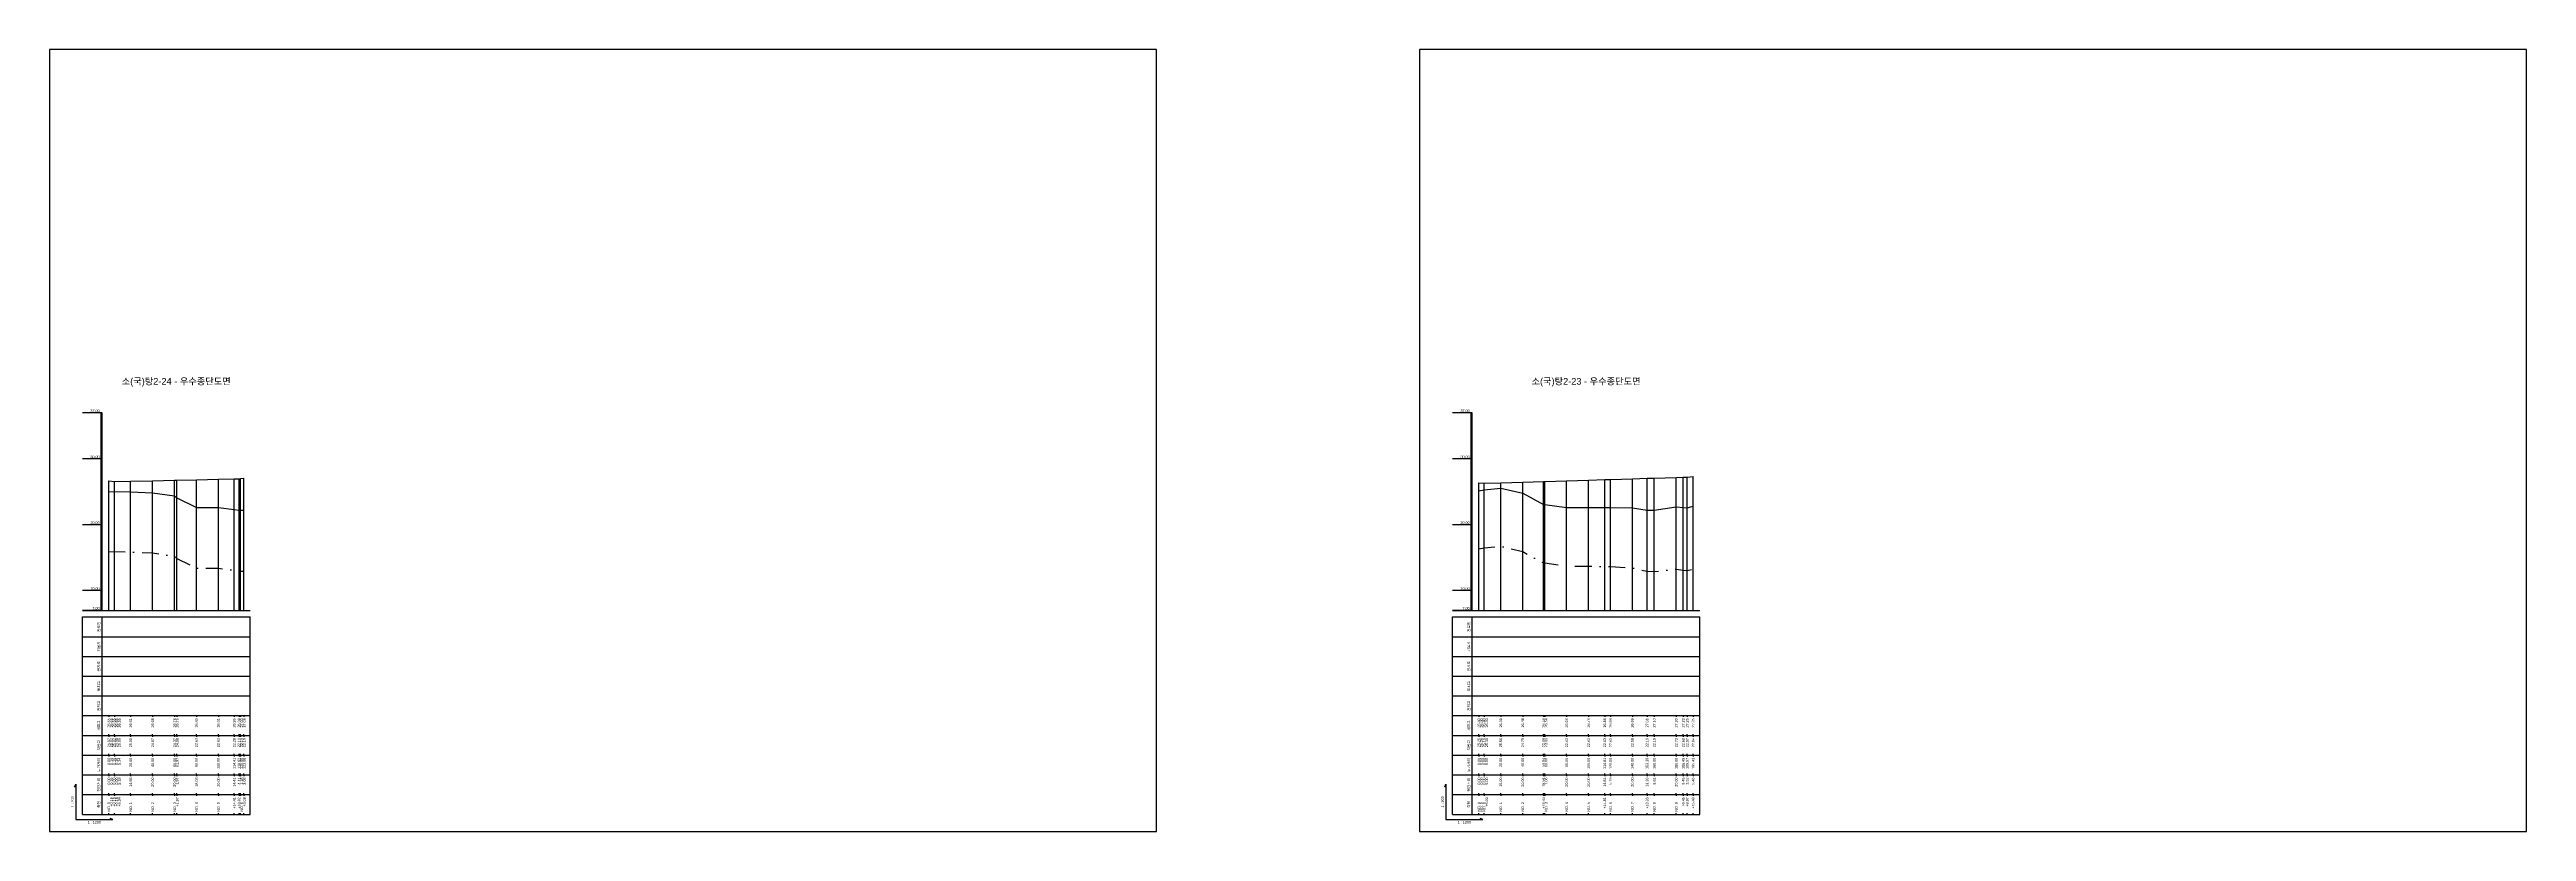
# Model space of a CAD drawing. Header units: millimetres. Extents: x -7351 to 135086, y 1419 to 5643.
# Drawn here: x 111443 to 113325, y 1419 to 2013 of the extents above; entities that cross this region are included whole.
import ezdxf
from ezdxf.enums import TextEntityAlignment as Align

# ---------------------------------------------------------------- set-up
doc = ezdxf.new("R2010")
doc.units = ezdxf.units.MM
doc.linetypes.add('DASHDOT', pattern=[25.4, 12.7, -6.35, 0, -6.35])
for name, color, linetype in [('KZ_종단_계획선', 1, 'Continuous'), ('KZ_종단_노선명', 7, 'Continuous'), ('KZ_종단_도각', 7, 'Continuous'), ('KZ_종단_수직선', 7, 'Continuous'), ('KZ_종단_암선1', 56, 'DASHDOT'), ('KZ_종단_지반선', 3, 'Continuous'), ('KZ_종단_테이블문자', 7, 'Continuous'), ('KZ_종단_테이블선', 7, 'Continuous'), ('KZ_종단_폴대', 7, 'Continuous')]:
    doc.layers.add(name, color=color, linetype=linetype)
doc.styles.get("Standard").update_dxf_attribs({"font": 'arial.ttf'})

msp = doc.modelspace()

# ---------------------------------------------------------------- linework, layer by layer
at = {"layer": 'KZ_종단_계획선'}
for points in [[(111488.4, 1685.3), (111488.5, 1685.3), (111488.5, 1685.3), (111488.5, 1685.3), (111492.8, 1684.8), (111505, 1685.1), (111521.7, 1685.4), (111538.4, 1685.8), (111540, 1685.9), (111555, 1686.2), (111571.7, 1686.6), (111583.7, 1686.9), (111587.4, 1686.9), (111588.4, 1687.1), (111590.9, 1687.3)], [(112529.4, 1684), (112529.4, 1684), (112529.4, 1684), (112533.5, 1683.5), (112546, 1683.9), (112562.7, 1684.4), (112578.5, 1684.9), (112579.4, 1685), (112596, 1685.5), (112612.7, 1686), (112625, 1686.4), (112629.4, 1686.5), (112646, 1687), (112657.2, 1687.3), (112662.7, 1687.5), (112679.4, 1688), (112684.7, 1688.2), (112687.7, 1688.3), (112692.2, 1688.8)]]:
    msp.add_lwpolyline(points, dxfattribs=at)
at = {"layer": 'KZ_종단_도각'}
for points in [[(111443.4, 1419), (112284.4, 1419), (112284.4, 2013), (111443.4, 2013)], [(112484.4, 1419), (113325.4, 1419), (113325.4, 2013), (112484.4, 2013)]]:
    msp.add_lwpolyline(points, close=True, dxfattribs=at)
at = {"layer": 'KZ_종단_수직선'}
for p, q in [((111488.4, 1587), (111488.4, 1685.3)), ((111488.5, 1587), (111488.5, 1685.3)), ((111488.5, 1587), (111488.5, 1685.3)), ((111488.5, 1587), (111488.5, 1685.3)), ((111492.8, 1587), (111492.8, 1684.8)), ((111505, 1587), (111505, 1685.1)), ((111521.7, 1587), (111521.7, 1685.4)), ((111538.4, 1587), (111538.4, 1685.8)), ((111540, 1587), (111540, 1685.9)), ((111555, 1587), (111555, 1686.2)), ((111571.7, 1587), (111571.7, 1686.6)), ((111583.7, 1587), (111583.7, 1686.9)), ((111587.4, 1587), (111587.4, 1686.9)), ((111588.4, 1587), (111588.4, 1687.1)), ((111590.9, 1587), (111590.9, 1687.3)), ((112529.4, 1587), (112529.4, 1684)), ((112529.4, 1587), (112529.4, 1684)), ((112529.4, 1587), (112529.4, 1684)), ((112529.4, 1587), (112529.4, 1684)), ((112529.4, 1587), (112529.4, 1684)), ((112533.5, 1587), (112533.5, 1683.5)), ((112546, 1587), (112546, 1683.9)), ((112562.7, 1587), (112562.7, 1684.4)), ((112578.5, 1587), (112578.5, 1684.9)), ((112579.4, 1587), (112579.4, 1685)), ((112596, 1587), (112596, 1685.5)), ((112612.7, 1587), (112612.7, 1686)), ((112625, 1587), (112625, 1686.4)), ((112629.4, 1587), (112629.4, 1686.5)), ((112646, 1587), (112646, 1687)), ((112657.2, 1587), (112657.2, 1687.3)), ((112662.7, 1587), (112662.7, 1687.5)), ((112679.4, 1587), (112679.4, 1688)), ((112684.7, 1587), (112684.7, 1688.2)), ((112687.7, 1587), (112687.7, 1688.3)), ((112692.2, 1587), (112692.2, 1688.8))]:
    msp.add_line(p, q, dxfattribs=at)
at = {"layer": 'KZ_종단_암선1', "flags": 128}
for points in [[(111488.4, 1631.7), (111488.5, 1631.7), (111488.5, 1631.7), (111488.5, 1631.5), (111492.8, 1631.8), (111505, 1631.4), (111521.7, 1630.6), (111538.4, 1628), (111540, 1626.5), (111555, 1619.1), (111571.7, 1619), (111583.7, 1617.3), (111587.4, 1616.8), (111588.4, 1616.8), (111590.9, 1616.8)], [(112529.4, 1634.3), (112529.4, 1634.3), (112529.4, 1633.8), (112533.5, 1634.5), (112546, 1635.7), (112562.7, 1631.6), (112578.5, 1623), (112579.4, 1623), (112596, 1620.6), (112612.7, 1620.5), (112625, 1620.4), (112629.4, 1620.2), (112646, 1619.2), (112657.2, 1616.8), (112662.7, 1616.5), (112679.4, 1618.4), (112684.7, 1617.6), (112687.7, 1617.2), (112692.2, 1618.4)]]:
    msp.add_lwpolyline(points, dxfattribs=at)
at = {"layer": 'KZ_종단_지반선', "flags": 128}
for points in [[(111488.4, 1677.1), (111488.5, 1677.1), (111488.5, 1677.1), (111488.5, 1677), (111492.8, 1677.3), (111505, 1677), (111521.7, 1676.4), (111538.4, 1673.9), (111540, 1672.5), (111555, 1665.2), (111571.7, 1665.2), (111583.7, 1663.5), (111587.4, 1663), (111588.4, 1663), (111590.9, 1663)], [(112529.4, 1678.3), (112529.4, 1678.3), (112529.4, 1677.8), (112533.5, 1678.5), (112546, 1679.8), (112562.7, 1676), (112578.5, 1667.5), (112579.4, 1667.5), (112596, 1665.2), (112612.7, 1665.2), (112625, 1665.2), (112629.4, 1665.2), (112646, 1665), (112657.2, 1663), (112662.7, 1663), (112679.4, 1665.7), (112684.7, 1665.2), (112687.7, 1664.9), (112692.2, 1666.2)]]:
    msp.add_lwpolyline(points, dxfattribs=at)
at = {"layer": 'KZ_종단_테이블선'}
for p, q in [((111468.4, 1587), (111595.9, 1587)), ((111468.4, 1567), (111468.4, 1582)), ((111468.4, 1582), (111595.9, 1582)), ((111483.4, 1567), (111483.4, 1582)), ((111595.9, 1567), (111595.9, 1582)), ((112509.4, 1587), (112697.2, 1587)), ((112509.4, 1567), (112509.4, 1582)), ((112509.4, 1582), (112697.2, 1582)), ((112524.4, 1567), (112524.4, 1582)), ((112697.2, 1567), (112697.2, 1582)), ((111468.4, 1552), (111468.4, 1567)), ((111468.4, 1567), (111595.9, 1567)), ((111483.4, 1552), (111483.4, 1567)), ((111595.9, 1552), (111595.9, 1567)), ((112509.4, 1552), (112509.4, 1567)), ((112509.4, 1567), (112697.2, 1567)), ((112524.4, 1552), (112524.4, 1567)), ((112697.2, 1552), (112697.2, 1567)), ((111468.4, 1537), (111468.4, 1552)), ((111468.4, 1552), (111595.9, 1552)), ((111483.4, 1537), (111483.4, 1552)), ((111595.9, 1537), (111595.9, 1552)), ((112509.4, 1537), (112509.4, 1552)), ((112509.4, 1552), (112697.2, 1552)), ((112524.4, 1537), (112524.4, 1552)), ((112697.2, 1537), (112697.2, 1552)), ((111468.4, 1522), (111468.4, 1537)), ((111468.4, 1537), (111595.9, 1537)), ((111483.4, 1522), (111483.4, 1537)), ((111595.9, 1522), (111595.9, 1537)), ((112509.4, 1522), (112509.4, 1537)), ((112509.4, 1537), (112697.2, 1537)), ((112524.4, 1522), (112524.4, 1537)), ((112697.2, 1522), (112697.2, 1537)), ((111468.4, 1507), (111468.4, 1522)), ((111468.4, 1522), (111595.9, 1522)), ((111468.4, 1492), (111468.4, 1507)), ((111468.4, 1507), (111595.9, 1507)), ((111483.4, 1507), (111483.4, 1522)), ((111483.4, 1492), (111483.4, 1507)), ((111488.4, 1507), (111488.4, 1506)), ((111488.5, 1507), (111488.5, 1506)), ((111488.5, 1507), (111488.5, 1506)), ((111488.5, 1507), (111488.5, 1506)), ((111492.8, 1507), (111492.8, 1506)), ((111505, 1507), (111505, 1506)), ((111521.7, 1507), (111521.7, 1506)), ((111538.4, 1507), (111538.4, 1506)), ((111540, 1507), (111540, 1506)), ((111555, 1507), (111555, 1506)), ((111571.7, 1507), (111571.7, 1506)), ((111583.7, 1507), (111583.7, 1506)), ((111587.4, 1507), (111587.4, 1506)), ((111588.4, 1507), (111588.4, 1506)), ((111590.9, 1507), (111590.9, 1506)), ((111595.9, 1507), (111595.9, 1522)), ((111595.9, 1492), (111595.9, 1507)), ((112509.4, 1507), (112509.4, 1522)), ((112509.4, 1522), (112697.2, 1522)), ((112509.4, 1492), (112509.4, 1507)), ((112509.4, 1507), (112697.2, 1507)), ((112524.4, 1507), (112524.4, 1522)), ((112524.4, 1492), (112524.4, 1507)), ((112529.4, 1507), (112529.4, 1506)), ((112529.4, 1507), (112529.4, 1506)), ((112529.4, 1507), (112529.4, 1506)), ((112533.5, 1507), (112533.5, 1506)), ((112546, 1507), (112546, 1506)), ((112562.7, 1507), (112562.7, 1506)), ((112578.5, 1507), (112578.5, 1506)), ((112579.4, 1507), (112579.4, 1506)), ((112596, 1507), (112596, 1506)), ((112612.7, 1507), (112612.7, 1506)), ((112625, 1507), (112625, 1506)), ((112629.4, 1507), (112629.4, 1506)), ((112646, 1507), (112646, 1506)), ((112657.2, 1507), (112657.2, 1506)), ((112662.7, 1507), (112662.7, 1506)), ((112679.4, 1507), (112679.4, 1506)), ((112684.7, 1507), (112684.7, 1506)), ((112687.7, 1507), (112687.7, 1506)), ((112692.2, 1507), (112692.2, 1506)), ((112697.2, 1507), (112697.2, 1522)), ((112697.2, 1492), (112697.2, 1507)), ((111468.4, 1477), (111468.4, 1492)), ((111468.4, 1492), (111595.9, 1492)), ((111483.4, 1477), (111483.4, 1492)), ((111488.4, 1492), (111488.4, 1493)), ((111488.4, 1492), (111488.4, 1491)), ((111488.5, 1492), (111488.5, 1493)), ((111488.5, 1492), (111488.5, 1493)), ((111488.5, 1492), (111488.5, 1493)), ((111488.5, 1492), (111488.5, 1491)), ((111488.5, 1492), (111488.5, 1491)), ((111488.5, 1492), (111488.5, 1491)), ((111492.8, 1492), (111492.8, 1493)), ((111492.8, 1492), (111492.8, 1491)), ((111505, 1492), (111505, 1493)), ((111505, 1492), (111505, 1491)), ((111521.7, 1492), (111521.7, 1493)), ((111521.7, 1492), (111521.7, 1491)), ((111538.4, 1492), (111538.4, 1493)), ((111538.4, 1492), (111538.4, 1491)), ((111540, 1492), (111540, 1493)), ((111540, 1492), (111540, 1491)), ((111555, 1492), (111555, 1493)), ((111555, 1492), (111555, 1491)), ((111571.7, 1492), (111571.7, 1493)), ((111571.7, 1492), (111571.7, 1491)), ((111583.7, 1492), (111583.7, 1493)), ((111583.7, 1492), (111583.7, 1491)), ((111587.4, 1492), (111587.4, 1493)), ((111587.4, 1492), (111587.4, 1491)), ((111588.4, 1492), (111588.4, 1493)), ((111588.4, 1492), (111588.4, 1491)), ((111590.9, 1492), (111590.9, 1493)), ((111590.9, 1492), (111590.9, 1491)), ((111595.9, 1477), (111595.9, 1492)), ((112509.4, 1477), (112509.4, 1492)), ((112509.4, 1492), (112697.2, 1492)), ((112524.4, 1477), (112524.4, 1492)), ((112529.4, 1492), (112529.4, 1493)), ((112529.4, 1492), (112529.4, 1493)), ((112529.4, 1492), (112529.4, 1493)), ((112529.4, 1492), (112529.4, 1491)), ((112529.4, 1492), (112529.4, 1491)), ((112529.4, 1492), (112529.4, 1491)), ((112533.5, 1492), (112533.5, 1493)), ((112533.5, 1492), (112533.5, 1491)), ((112546, 1492), (112546, 1493)), ((112546, 1492), (112546, 1491)), ((112562.7, 1492), (112562.7, 1493)), ((112562.7, 1492), (112562.7, 1491)), ((112578.5, 1492), (112578.5, 1493)), ((112578.5, 1492), (112578.5, 1491)), ((112579.4, 1492), (112579.4, 1493)), ((112579.4, 1492), (112579.4, 1491)), ((112596, 1492), (112596, 1493)), ((112596, 1492), (112596, 1491)), ((112612.7, 1492), (112612.7, 1493)), ((112612.7, 1492), (112612.7, 1491)), ((112625, 1492), (112625, 1493)), ((112625, 1492), (112625, 1491)), ((112629.4, 1492), (112629.4, 1493)), ((112629.4, 1492), (112629.4, 1491)), ((112646, 1492), (112646, 1493)), ((112646, 1492), (112646, 1491)), ((112657.2, 1492), (112657.2, 1493)), ((112657.2, 1492), (112657.2, 1491)), ((112662.7, 1492), (112662.7, 1493)), ((112662.7, 1492), (112662.7, 1491)), ((112679.4, 1492), (112679.4, 1493)), ((112679.4, 1492), (112679.4, 1491)), ((112684.7, 1492), (112684.7, 1493)), ((112684.7, 1492), (112684.7, 1491)), ((112687.7, 1492), (112687.7, 1493)), ((112687.7, 1492), (112687.7, 1491)), ((112692.2, 1492), (112692.2, 1493)), ((112692.2, 1492), (112692.2, 1491)), ((112697.2, 1477), (112697.2, 1492)), ((111468.4, 1462), (111468.4, 1477)), ((111468.4, 1477), (111595.9, 1477)), ((111483.4, 1462), (111483.4, 1477)), ((111488.4, 1477), (111488.4, 1478)), ((111488.4, 1477), (111488.4, 1476)), ((111488.5, 1477), (111488.5, 1478)), ((111488.5, 1477), (111488.5, 1478)), ((111488.5, 1477), (111488.5, 1478)), ((111488.5, 1477), (111488.5, 1476)), ((111488.5, 1477), (111488.5, 1476)), ((111488.5, 1477), (111488.5, 1476)), ((111492.8, 1477), (111492.8, 1478)), ((111492.8, 1477), (111492.8, 1476)), ((111505, 1477), (111505, 1478)), ((111505, 1477), (111505, 1476)), ((111521.7, 1477), (111521.7, 1478)), ((111521.7, 1477), (111521.7, 1476)), ((111538.4, 1477), (111538.4, 1478)), ((111538.4, 1477), (111538.4, 1476)), ((111540, 1477), (111540, 1478)), ((111540, 1477), (111540, 1476)), ((111555, 1477), (111555, 1478)), ((111555, 1477), (111555, 1476)), ((111571.7, 1477), (111571.7, 1478)), ((111571.7, 1477), (111571.7, 1476)), ((111583.7, 1477), (111583.7, 1478)), ((111583.7, 1477), (111583.7, 1476)), ((111587.4, 1477), (111587.4, 1478)), ((111587.4, 1477), (111587.4, 1476)), ((111588.4, 1477), (111588.4, 1478)), ((111588.4, 1477), (111588.4, 1476)), ((111590.9, 1477), (111590.9, 1478)), ((111590.9, 1477), (111590.9, 1476)), ((111595.9, 1462), (111595.9, 1477)), ((112509.4, 1462), (112509.4, 1477)), ((112509.4, 1477), (112697.2, 1477)), ((112524.4, 1462), (112524.4, 1477)), ((112529.4, 1477), (112529.4, 1478)), ((112529.4, 1477), (112529.4, 1478)), ((112529.4, 1477), (112529.4, 1478)), ((112529.4, 1477), (112529.4, 1476)), ((112529.4, 1477), (112529.4, 1476)), ((112529.4, 1477), (112529.4, 1476)), ((112533.5, 1477), (112533.5, 1478)), ((112533.5, 1477), (112533.5, 1476)), ((112546, 1477), (112546, 1478)), ((112546, 1477), (112546, 1476)), ((112562.7, 1477), (112562.7, 1478)), ((112562.7, 1477), (112562.7, 1476)), ((112578.5, 1477), (112578.5, 1478)), ((112578.5, 1477), (112578.5, 1476)), ((112579.4, 1477), (112579.4, 1478)), ((112579.4, 1477), (112579.4, 1476)), ((112596, 1477), (112596, 1478)), ((112596, 1477), (112596, 1476)), ((112612.7, 1477), (112612.7, 1478)), ((112612.7, 1477), (112612.7, 1476)), ((112625, 1477), (112625, 1478)), ((112625, 1477), (112625, 1476)), ((112629.4, 1477), (112629.4, 1478)), ((112629.4, 1477), (112629.4, 1476)), ((112646, 1477), (112646, 1478)), ((112646, 1477), (112646, 1476)), ((112657.2, 1477), (112657.2, 1478)), ((112657.2, 1477), (112657.2, 1476)), ((112662.7, 1477), (112662.7, 1478)), ((112662.7, 1477), (112662.7, 1476)), ((112679.4, 1477), (112679.4, 1478)), ((112679.4, 1477), (112679.4, 1476)), ((112684.7, 1477), (112684.7, 1478)), ((112684.7, 1477), (112684.7, 1476)), ((112687.7, 1477), (112687.7, 1478)), ((112687.7, 1477), (112687.7, 1476)), ((112692.2, 1477), (112692.2, 1478)), ((112692.2, 1477), (112692.2, 1476)), ((112697.2, 1462), (112697.2, 1477)), ((111468.4, 1447), (111468.4, 1462)), ((111468.4, 1462), (111595.9, 1462)), ((111483.4, 1447), (111483.4, 1462)), ((111488.4, 1462), (111488.4, 1463)), ((111488.4, 1462), (111488.4, 1461)), ((111488.5, 1462), (111488.5, 1463)), ((111488.5, 1462), (111488.5, 1463)), ((111488.5, 1462), (111488.5, 1463)), ((111488.5, 1462), (111488.5, 1461)), ((111488.5, 1462), (111488.5, 1461)), ((111488.5, 1462), (111488.5, 1461)), ((111492.8, 1462), (111492.8, 1463)), ((111492.8, 1462), (111492.8, 1461)), ((111505, 1462), (111505, 1463)), ((111505, 1462), (111505, 1461)), ((111521.7, 1462), (111521.7, 1463)), ((111521.7, 1462), (111521.7, 1461)), ((111538.4, 1462), (111538.4, 1463)), ((111538.4, 1462), (111538.4, 1461)), ((111540, 1462), (111540, 1463)), ((111540, 1462), (111540, 1461)), ((111555, 1462), (111555, 1463)), ((111555, 1462), (111555, 1461)), ((111571.7, 1462), (111571.7, 1463)), ((111571.7, 1462), (111571.7, 1461)), ((111583.7, 1462), (111583.7, 1463)), ((111583.7, 1462), (111583.7, 1461)), ((111587.4, 1462), (111587.4, 1463)), ((111587.4, 1462), (111587.4, 1461)), ((111588.4, 1462), (111588.4, 1463)), ((111588.4, 1462), (111588.4, 1461)), ((111590.9, 1462), (111590.9, 1463)), ((111590.9, 1462), (111590.9, 1461)), ((111595.9, 1447), (111595.9, 1462)), ((112509.4, 1447), (112509.4, 1462)), ((112509.4, 1462), (112697.2, 1462)), ((112524.4, 1447), (112524.4, 1462)), ((112529.4, 1462), (112529.4, 1463)), ((112529.4, 1462), (112529.4, 1463)), ((112529.4, 1462), (112529.4, 1463)), ((112529.4, 1462), (112529.4, 1461)), ((112529.4, 1462), (112529.4, 1461)), ((112529.4, 1462), (112529.4, 1461)), ((112533.5, 1462), (112533.5, 1463)), ((112533.5, 1462), (112533.5, 1461)), ((112546, 1462), (112546, 1463)), ((112546, 1462), (112546, 1461)), ((112562.7, 1462), (112562.7, 1463)), ((112562.7, 1462), (112562.7, 1461)), ((112578.5, 1462), (112578.5, 1463)), ((112578.5, 1462), (112578.5, 1461)), ((112579.4, 1462), (112579.4, 1463)), ((112579.4, 1462), (112579.4, 1461)), ((112596, 1462), (112596, 1463)), ((112596, 1462), (112596, 1461)), ((112612.7, 1462), (112612.7, 1463)), ((112612.7, 1462), (112612.7, 1461)), ((112625, 1462), (112625, 1463)), ((112625, 1462), (112625, 1461)), ((112629.4, 1462), (112629.4, 1463)), ((112629.4, 1462), (112629.4, 1461)), ((112646, 1462), (112646, 1463)), ((112646, 1462), (112646, 1461)), ((112657.2, 1462), (112657.2, 1463)), ((112657.2, 1462), (112657.2, 1461)), ((112662.7, 1462), (112662.7, 1463)), ((112662.7, 1462), (112662.7, 1461)), ((112679.4, 1462), (112679.4, 1463)), ((112679.4, 1462), (112679.4, 1461)), ((112684.7, 1462), (112684.7, 1463)), ((112684.7, 1462), (112684.7, 1461)), ((112687.7, 1462), (112687.7, 1463)), ((112687.7, 1462), (112687.7, 1461)), ((112692.2, 1462), (112692.2, 1463)), ((112692.2, 1462), (112692.2, 1461)), ((112697.2, 1447), (112697.2, 1462)), ((111468.4, 1432), (111468.4, 1447)), ((111468.4, 1447), (111595.9, 1447)), ((111468.4, 1432), (111595.9, 1432)), ((111483.4, 1432), (111483.4, 1447)), ((111488.4, 1447), (111488.4, 1448)), ((111488.4, 1447), (111488.4, 1446)), ((111488.4, 1432), (111488.4, 1433)), ((111488.5, 1447), (111488.5, 1448)), ((111488.5, 1447), (111488.5, 1448)), ((111488.5, 1447), (111488.5, 1448)), ((111488.5, 1447), (111488.5, 1446)), ((111488.5, 1447), (111488.5, 1446)), ((111488.5, 1447), (111488.5, 1446)), ((111488.5, 1432), (111488.5, 1433)), ((111488.5, 1432), (111488.5, 1433)), ((111488.5, 1432), (111488.5, 1433)), ((111492.8, 1447), (111492.8, 1448)), ((111492.8, 1447), (111492.8, 1446)), ((111492.8, 1432), (111492.8, 1433)), ((111505, 1447), (111505, 1448)), ((111505, 1447), (111505, 1446)), ((111505, 1432), (111505, 1433)), ((111521.7, 1447), (111521.7, 1448)), ((111521.7, 1447), (111521.7, 1446)), ((111521.7, 1432), (111521.7, 1433)), ((111538.4, 1447), (111538.4, 1448)), ((111538.4, 1447), (111538.4, 1446)), ((111538.4, 1432), (111538.4, 1433)), ((111540, 1447), (111540, 1448)), ((111540, 1447), (111540, 1446)), ((111540, 1432), (111540, 1433)), ((111555, 1447), (111555, 1448)), ((111555, 1447), (111555, 1446)), ((111555, 1432), (111555, 1433)), ((111571.7, 1447), (111571.7, 1448)), ((111571.7, 1447), (111571.7, 1446)), ((111571.7, 1432), (111571.7, 1433)), ((111583.7, 1447), (111583.7, 1448)), ((111583.7, 1447), (111583.7, 1446)), ((111583.7, 1432), (111583.7, 1433)), ((111587.4, 1447), (111587.4, 1448)), ((111587.4, 1447), (111587.4, 1446)), ((111587.4, 1432), (111587.4, 1433)), ((111588.4, 1447), (111588.4, 1448)), ((111588.4, 1447), (111588.4, 1446)), ((111588.4, 1432), (111588.4, 1433)), ((111590.9, 1447), (111590.9, 1448)), ((111590.9, 1447), (111590.9, 1446)), ((111590.9, 1432), (111590.9, 1433)), ((111595.9, 1432), (111595.9, 1447)), ((112509.4, 1432), (112509.4, 1447)), ((112509.4, 1447), (112697.2, 1447)), ((112509.4, 1432), (112697.2, 1432)), ((112524.4, 1432), (112524.4, 1447)), ((112529.4, 1447), (112529.4, 1448)), ((112529.4, 1447), (112529.4, 1448)), ((112529.4, 1447), (112529.4, 1448)), ((112529.4, 1447), (112529.4, 1446)), ((112529.4, 1447), (112529.4, 1446)), ((112529.4, 1447), (112529.4, 1446)), ((112529.4, 1432), (112529.4, 1433)), ((112529.4, 1432), (112529.4, 1433)), ((112529.4, 1432), (112529.4, 1433)), ((112533.5, 1447), (112533.5, 1448)), ((112533.5, 1447), (112533.5, 1446)), ((112533.5, 1432), (112533.5, 1433)), ((112546, 1447), (112546, 1448)), ((112546, 1447), (112546, 1446)), ((112546, 1432), (112546, 1433)), ((112562.7, 1447), (112562.7, 1448)), ((112562.7, 1447), (112562.7, 1446)), ((112562.7, 1432), (112562.7, 1433)), ((112578.5, 1447), (112578.5, 1448)), ((112578.5, 1447), (112578.5, 1446)), ((112578.5, 1432), (112578.5, 1433)), ((112579.4, 1447), (112579.4, 1448)), ((112579.4, 1447), (112579.4, 1446)), ((112579.4, 1432), (112579.4, 1433)), ((112596, 1447), (112596, 1448)), ((112596, 1447), (112596, 1446)), ((112596, 1432), (112596, 1433)), ((112612.7, 1447), (112612.7, 1448)), ((112612.7, 1447), (112612.7, 1446)), ((112612.7, 1432), (112612.7, 1433)), ((112625, 1447), (112625, 1448)), ((112625, 1447), (112625, 1446)), ((112625, 1432), (112625, 1433)), ((112629.4, 1447), (112629.4, 1448)), ((112629.4, 1447), (112629.4, 1446)), ((112629.4, 1432), (112629.4, 1433)), ((112646, 1447), (112646, 1448)), ((112646, 1447), (112646, 1446)), ((112646, 1432), (112646, 1433)), ((112657.2, 1447), (112657.2, 1448)), ((112657.2, 1447), (112657.2, 1446)), ((112657.2, 1432), (112657.2, 1433)), ((112662.7, 1447), (112662.7, 1448)), ((112662.7, 1447), (112662.7, 1446)), ((112662.7, 1432), (112662.7, 1433)), ((112679.4, 1447), (112679.4, 1448)), ((112679.4, 1447), (112679.4, 1446)), ((112679.4, 1432), (112679.4, 1433)), ((112684.7, 1447), (112684.7, 1448)), ((112684.7, 1447), (112684.7, 1446)), ((112684.7, 1432), (112684.7, 1433)), ((112687.7, 1447), (112687.7, 1448)), ((112687.7, 1447), (112687.7, 1446)), ((112687.7, 1432), (112687.7, 1433)), ((112692.2, 1447), (112692.2, 1448)), ((112692.2, 1447), (112692.2, 1446)), ((112692.2, 1432), (112692.2, 1433)), ((112697.2, 1432), (112697.2, 1447))]:
    msp.add_line(p, q, dxfattribs=at)
for points in [[(111463.4, 1453), (111462.4, 1453), (111463.4, 1455), (111463.4, 1428), (111491.4, 1428), (111489.4, 1429), (111489.4, 1428)], [(112504.4, 1453), (112503.4, 1453), (112504.4, 1455), (112504.4, 1428), (112532.4, 1428), (112530.4, 1429), (112530.4, 1428)]]:
    msp.add_lwpolyline(points, dxfattribs=at)
at = {"layer": 'KZ_종단_폴대'}
for p, q in [((111483.4, 1737), (111468.4, 1737)), ((112524.4, 1737), (112509.4, 1737)), ((111483.4, 1702), (111468.4, 1702)), ((112524.4, 1702), (112509.4, 1702)), ((111483.4, 1652), (111468.4, 1652)), ((112524.4, 1652), (112509.4, 1652)), ((111483.4, 1602), (111468.4, 1602)), ((112524.4, 1602), (112509.4, 1602)), ((111483.4, 1587), (111468.4, 1587)), ((112524.4, 1587), (112509.4, 1587))]:
    msp.add_line(p, q, dxfattribs=at)
for points in [[(111483.4, 1587), (111483.4, 1737), (111482.4, 1737), (111482.4, 1587), (111483.4, 1587)], [(112524.4, 1587), (112524.4, 1737), (112523.4, 1737), (112523.4, 1587), (112524.4, 1587)]]:
    msp.add_lwpolyline(points, dxfattribs=at)
for points in [[(111482.9, 1722, 1, 1, 0), (111482.9, 1732, 1, 1, 0)], [(112523.9, 1722, 1, 1, 0), (112523.9, 1732, 1, 1, 0)], [(111482.9, 1702, 1, 1, 0), (111482.9, 1712, 1, 1, 0)], [(112523.9, 1702, 1, 1, 0), (112523.9, 1712, 1, 1, 0)], [(111482.9, 1682, 1, 1, 0), (111482.9, 1692, 1, 1, 0)], [(112523.9, 1682, 1, 1, 0), (112523.9, 1692, 1, 1, 0)], [(111482.9, 1662, 1, 1, 0), (111482.9, 1672, 1, 1, 0)], [(112523.9, 1662, 1, 1, 0), (112523.9, 1672, 1, 1, 0)], [(111482.9, 1642, 1, 1, 0), (111482.9, 1652, 1, 1, 0)], [(112523.9, 1642, 1, 1, 0), (112523.9, 1652, 1, 1, 0)], [(111482.9, 1622, 1, 1, 0), (111482.9, 1632, 1, 1, 0)], [(112523.9, 1622, 1, 1, 0), (112523.9, 1632, 1, 1, 0)], [(111482.9, 1602, 1, 1, 0), (111482.9, 1612, 1, 1, 0)], [(112523.9, 1602, 1, 1, 0), (112523.9, 1612, 1, 1, 0)], [(111482.9, 1587, 1, 1, 0), (111482.9, 1592, 1, 1, 0)], [(112523.9, 1587, 1, 1, 0), (112523.9, 1592, 1, 1, 0)]]:
    msp.add_lwpolyline(points, format="xyseb", dxfattribs=at)

# ---------------------------------------------------------------- texts
at = {"layer": 'KZ_종단_노선명'}
for s, p in [('소(국)탕2-24 - 우수종단도면', (111539.6, 1757)), ('소(국)탕2-23 - 우수종단도면', (112610.8, 1757))]:
    msp.add_text(s, height=5, dxfattribs=at).set_placement(p, align=Align.BOTTOM_CENTER)
at = {"layer": 'KZ_종단_테이블문자'}
for s, p in [('26.65', (111488.4, 1505)), ('25.02', (111488.4, 1490)), ('26.65', (111490.4, 1505)), ('25.02', (111490.4, 1490)), ('26.65', (111492.4, 1505)), ('25.02', (111492.4, 1490)), ('26.65', (111494.4, 1505)), ('24.98', (111494.4, 1490)), ('26.55', (111496.4, 1505)), ('25.05', (111496.4, 1490)), ('26.61', (111505, 1505)), ('25.00', (111505, 1490)), ('26.68', (111521.7, 1505)), ('24.87', (111521.7, 1490)), ('26.76', (111538.4, 1505)), ('24.37', (111538.4, 1490)), ('26.76', (111540.4, 1505)), ('24.09', (111540.4, 1490)), ('26.83', (111555, 1505)), ('22.63', (111555, 1490)), ('26.91', (111571.7, 1505)), ('22.63', (111571.7, 1490)), ('26.96', (111583.7, 1505)), ('22.29', (111583.7, 1490)), ('26.98', (111587.4, 1505)), ('22.19', (111587.4, 1490)), ('27.00', (111589.4, 1505)), ('22.19', (111589.4, 1490)), ('27.06', (111591.4, 1505)), ('22.19', (111591.4, 1490)), ('26.40', (112529.4, 1505)), ('25.26', (112529.4, 1490)), ('26.40', (112531.4, 1505)), ('25.26', (112531.4, 1490)), ('26.40', (112533.4, 1505)), ('25.16', (112533.4, 1490)), ('26.30', (112535.4, 1505)), ('25.30', (112535.4, 1490)), ('26.38', (112546, 1505)), ('25.56', (112546, 1490)), ('26.48', (112562.7, 1505)), ('24.79', (112562.7, 1490)), ('26.58', (112578.5, 1505)), ('23.09', (112578.5, 1490)), ('26.58', (112580.5, 1505)), ('23.09', (112580.5, 1490)), ('26.69', (112596, 1505)), ('22.63', (112596, 1490)), ('26.79', (112612.7, 1505)), ('22.63', (112612.7, 1490)), ('26.86', (112625, 1505)), ('22.63', (112625, 1490)), ('26.89', (112629.4, 1505)), ('22.63', (112629.4, 1490)), ('26.99', (112646, 1505)), ('22.58', (112646, 1490)), ('27.06', (112657.2, 1505)), ('22.19', (112657.2, 1490)), ('27.10', (112662.7, 1505)), ('22.19', (112662.7, 1490)), ('27.20', (112679.4, 1505)), ('22.73', (112679.4, 1490)), ('27.23', (112684.7, 1505)), ('22.62', (112684.7, 1490)), ('27.25', (112687.7, 1505)), ('22.57', (112687.7, 1490)), ('27.35', (112692.2, 1505)), ('22.84', (112692.2, 1490)), ('0.00', (111488.4, 1475)), ('0.16', (111490.4, 1475)), ('0.16', (111492.4, 1475)), ('0.16', (111494.4, 1475)), ('5.34', (111496.4, 1475)), ('20.00', (111505, 1475)), ('40.00', (111521.7, 1475)), ('60.00', (111538.4, 1475)), ('61.97', (111540.4, 1475)), ('80.00', (111555, 1475)), ('100.00', (111571.7, 1475)), ('114.41', (111583.7, 1475)), ('118.82', (111587.4, 1475)), ('120.00', (111589.4, 1475)), ('123.08', (111591.4, 1475)), ('0.00', (112529.4, 1475)), ('0.00', (112531.4, 1475)), ('0.00', (112533.4, 1475)), ('5.00', (112535.4, 1475)), ('20.00', (112546, 1475)), ('40.00', (112562.7, 1475)), ('58.94', (112578.5, 1475)), ('60.00', (112580.5, 1475)), ('80.00', (112596, 1475)), ('100.00', (112612.7, 1475)), ('114.81', (112625, 1475)), ('120.00', (112629.4, 1475)), ('140.00', (112646, 1475)), ('153.39', (112657.2, 1475)), ('160.00', (112662.7, 1475)), ('180.00', (112679.4, 1475)), ('186.45', (112684.7, 1475)), ('189.97', (112687.7, 1475)), ('195.43', (112692.2, 1475)), ('0.00', (111488.4, 1460)), ('0.16', (111490.4, 1460)), ('0.00', (111492.4, 1460)), ('0.00', (111494.4, 1460)), ('5.18', (111496.4, 1460)), ('14.66', (111505, 1460)), ('20.00', (111521.7, 1460)), ('20.00', (111538.4, 1460)), ('1.97', (111540.4, 1460)), ('18.03', (111555, 1460)), ('20.00', (111571.7, 1460)), ('14.41', (111583.7, 1460)), ('4.41', (111587.4, 1460)), ('1.18', (111589.4, 1460)), ('3.08', (111591.4, 1460)), ('0.00', (112529.4, 1460)), ('0.00', (112531.4, 1460)), ('0.00', (112533.4, 1460)), ('5.00', (112535.4, 1460)), ('15.00', (112546, 1460)), ('20.00', (112562.7, 1460)), ('18.94', (112578.5, 1460)), ('1.06', (112580.5, 1460)), ('20.00', (112596, 1460)), ('20.00', (112612.7, 1460)), ('14.81', (112625, 1460)), ('5.19', (112629.4, 1460)), ('20.00', (112646, 1460)), ('13.39', (112657.2, 1460)), ('6.61', (112662.7, 1460)), ('20.00', (112679.4, 1460)), ('6.45', (112684.7, 1460)), ('3.52', (112687.7, 1460)), ('5.46', (112692.2, 1460)), ('+0.16', (111490.4, 1445)), ('+0.16', (111492.4, 1445)), ('+0.16', (111494.4, 1445)), ('+5.34', (111496.4, 1445)), ('+1.97', (111540.4, 1445)), ('+14.41', (111583.7, 1445)), ('+18.82', (111587.4, 1445)), ('+3.08', (111591.4, 1445)), ('+5.00', (112535.4, 1445)), ('+18.94', (112578.5, 1445)), ('+14.81', (112625, 1445)), ('+13.39', (112657.2, 1445)), ('+6.45', (112684.7, 1445)), ('+9.97', (112687.7, 1445)), ('+15.43', (112692.2, 1445))]:
    msp.add_text(s, height=2, rotation=90, dxfattribs=at).set_placement(p, align=Align.MIDDLE_RIGHT)
for s, p in [('NO. 0', (111488.4, 1434)), ('NO. 1', (111505, 1434)), ('NO. 2', (111521.7, 1434)), ('NO. 3', (111538.4, 1434)), ('NO. 4', (111555, 1434)), ('NO. 5', (111571.7, 1434)), ('NO. 6', (111589.4, 1434)), ('NO. 0', (112529.4, 1434)), ('NO. 0', (112531.4, 1434)), ('NO. 0', (112533.4, 1434)), ('NO. 1', (112546, 1434)), ('NO. 2', (112562.7, 1434)), ('NO. 3', (112580.5, 1434)), ('NO. 4', (112596, 1434)), ('NO. 5', (112612.7, 1434)), ('NO. 6', (112629.4, 1434)), ('NO. 7', (112646, 1434)), ('NO. 8', (112662.7, 1434)), ('NO. 9', (112679.4, 1434))]:
    msp.add_text(s, height=2, rotation=90, dxfattribs=at).set_placement(p, align=Align.MIDDLE_LEFT)
at = {"layer": 'KZ_종단_테이블선'}
for s, p in [('관로명', (111482.4, 1574.5)), ('기울기', (111482.4, 1559.5)), ('관로명', (112523.4, 1574.5)), ('기울기', (112523.4, 1559.5)), ('관기초', (111482.4, 1544.5)), ('관기초', (112523.4, 1544.5)), ('토피고', (111482.4, 1529.5)), ('토피고', (112523.4, 1529.5)), ('관저고', (111482.4, 1514.5)), ('관저고', (112523.4, 1514.5)), ('계획고', (111482.4, 1499.5)), ('지반고', (111482.4, 1484.5)), ('계획고', (112523.4, 1499.5)), ('지반고', (112523.4, 1484.5)), ('누가거리', (111482.4, 1469.5)), ('누가거리', (112523.4, 1469.5)), ('점간거리', (111482.4, 1454.5)), ('점간거리', (112523.4, 1454.5)), ('1 : 200', (111462.4, 1441.5)), ('측점', (111482.4, 1439.5)), ('1 : 200', (112503.4, 1441.5)), ('측점', (112523.4, 1439.5))]:
    msp.add_text(s, height=2, rotation=90, dxfattribs=at).set_placement(p, align=Align.BOTTOM_CENTER)
for p in [(111477.4, 1427), (112518.4, 1427)]:
    msp.add_text('1 : 1200', height=2, dxfattribs=at).set_placement(p, align=Align.TOP_CENTER)
at = {"layer": 'KZ_종단_폴대'}
for s, p in [('37.00', (111481.4, 1737)), ('37.00', (112522.4, 1737)), ('30.00', (111481.4, 1702)), ('30.00', (112522.4, 1702)), ('20.00', (111481.4, 1652)), ('20.00', (112522.4, 1652)), ('10.00', (111481.4, 1602)), ('10.00', (112522.4, 1602)), ('7.00', (111481.4, 1587)), ('7.00', (112522.4, 1587))]:
    msp.add_text(s, height=2, dxfattribs=at).set_placement(p, align=Align.BOTTOM_RIGHT)

doc.saveas('drawing.dxf')
